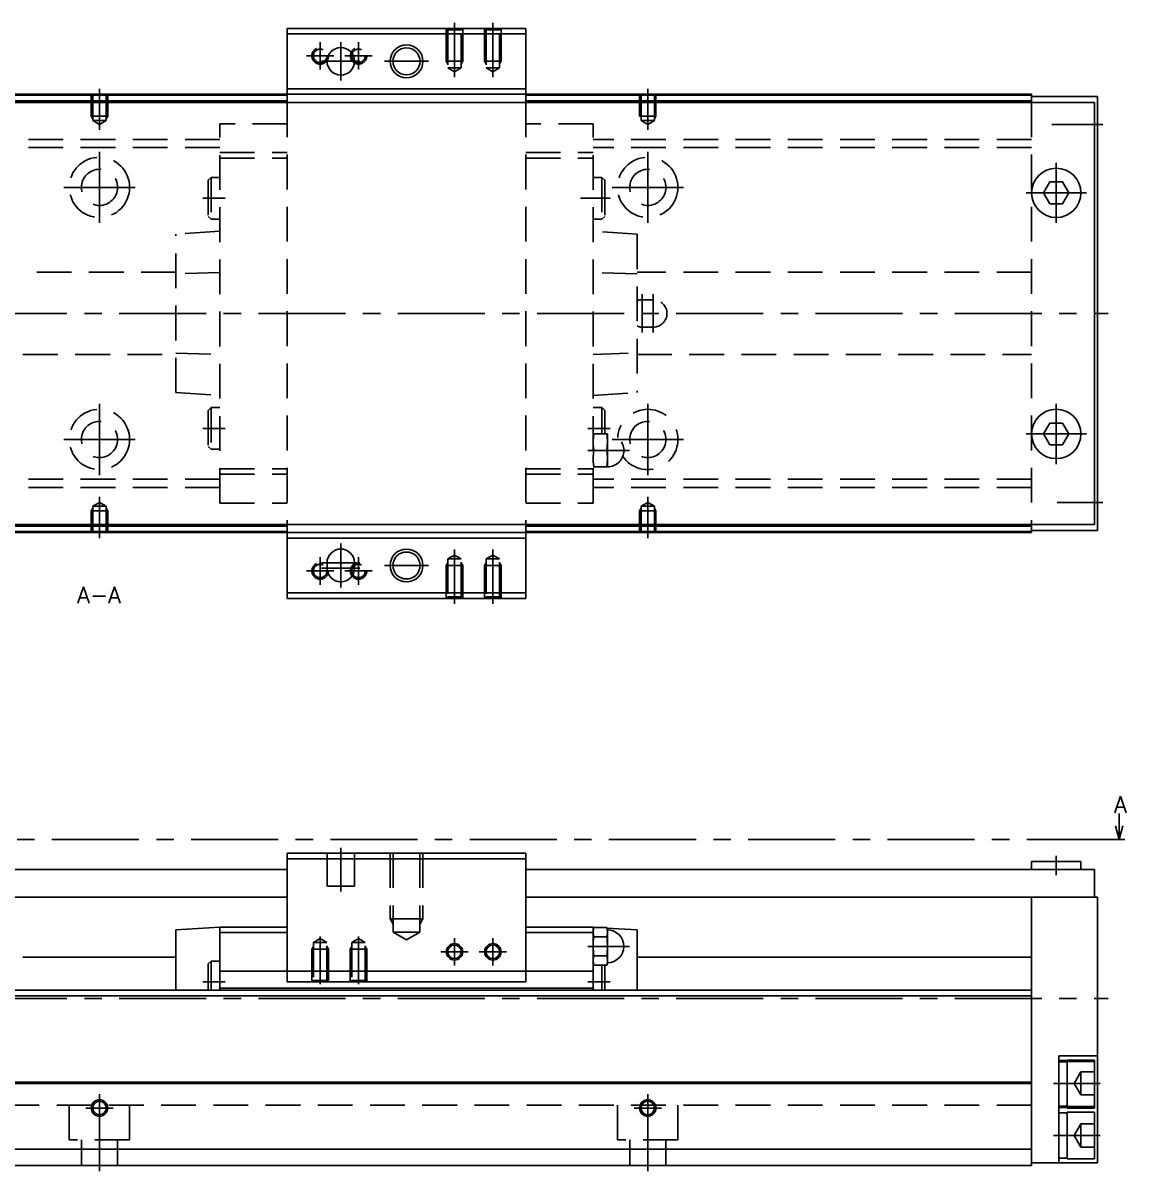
# Model space of a CAD drawing. Extents: x -2 to 736, y -8 to 353.
# Drawn here: x 534.7 to 735.9, y 9 to 218.5 of the extents above; entities that cross this region are included whole.
import ezdxf

# ---------------------------------------------------------------- set-up
doc = ezdxf.new("R2010")
doc.units = 0
doc.header["$LTSCALE"] = 0.5
doc.linetypes.add('CENTER', pattern=[50.8, 31.75, -6.35, 6.35, -6.35])
doc.linetypes.add('DASHED', pattern=[19.05, 12.7, -6.35])
for name, color, linetype in [('MSM_CENTER', 1, 'CENTER'), ('MSM_CONTINUOUS', 7, 'CONTINUOUS'), ('MSM_DASHED', 4, 'DASHED'), ('MSM_NARROW', 5, 'CONTINUOUS'), ('MSM_PART_NUMBER', 7, 'CONTINUOUS')]:
    doc.layers.add(name, color=color, linetype=linetype)
doc.styles.get("Standard").update_dxf_attribs({"font": 'txt.shx', "height": 3, "bigfont": 'bigfont.shx'})

msp = doc.modelspace()

# ---------------------------------------------------------------- linework, layer by layer
at = {"layer": 'MSM_CENTER'}
for p, q in [((613.42, 218.5), (613.42, 208.59)), ((620.42, 218.5), (620.42, 208.59)), ((588.92, 215), (588.92, 210)), ((592.67, 215), (592.67, 208)), ((595.92, 215), (595.92, 210)), ((586.42, 212.5), (591.42, 212.5)), ((593.42, 212.5), (598.42, 212.5)), ((589.17, 211.5), (596.17, 211.5)), ((600.67, 211.5), (608.67, 211.5)), ((548.67, 198.99), (548.67, 206.5)), ((648.67, 198.99), (648.67, 206.5)), ((722.34, 200), (731.67, 200)), ((548.67, 182), (548.67, 195)), ((648.67, 182), (648.67, 195)), ((723.17, 182), (723.17, 193)), ((542.17, 188.5), (555.17, 188.5)), ((567.52, 186.5), (571.62, 186.5)), ((636.42, 186.5), (640.52, 186.5)), ((637.72, 186.5), (641.82, 186.5)), ((642.17, 188.5), (655.17, 188.5)), ((717.67, 187.5), (728.67, 187.5)), ((647.67, 162), (647.67, 169)), ((649.67, 162), (649.67, 169)), ((323.67, 165.5), (732.67, 165.5)), ((548.67, 136), (548.67, 149)), ((648.67, 136), (648.67, 149)), ((723.17, 138), (723.17, 149)), ((542.17, 142.5), (555.17, 142.5)), ((567.52, 144.5), (571.62, 144.5)), ((637.72, 144.5), (641.82, 144.5)), ((642.17, 142.5), (655.17, 142.5)), ((717.67, 143.5), (728.67, 143.5)), ((637.72, 140.5), (645.32, 140.5)), ((548.67, 124.5), (548.67, 132.01)), ((648.67, 124.5), (648.67, 132.01)), ((723.34, 131), (731.67, 131)), ((592.67, 123.5), (592.67, 115.5)), ((613.42, 122.41), (613.42, 112.5)), ((620.42, 122.41), (620.42, 112.5)), ((588.92, 121), (588.92, 116)), ((589.17, 120), (596.17, 120)), ((595.92, 121), (595.92, 116)), ((600.67, 119.5), (608.67, 119.5)), ((586.42, 118.5), (591.42, 118.5)), ((589.17, 119), (596.17, 119)), ((593.42, 118.5), (598.42, 118.5)), ((733.67, 69.5), (320.67, 69.5)), ((592.67, 68), (592.67, 60)), ((723.17, 66.5), (723.17, 63)), ((588.92, 51.81), (588.92, 43.1)), ((595.92, 51.81), (595.92, 43.1)), ((613.42, 46.5), (613.42, 51.5)), ((620.42, 46.5), (620.42, 51.5)), ((615.92, 49), (610.92, 49)), ((622.92, 49), (617.92, 49)), ((637.72, 50), (645.32, 50)), ((567.52, 43.5), (571.62, 43.5)), ((637.72, 43.5), (641.82, 43.5)), ((323.67, 40.5), (732.67, 40.5)), ((722.67, 25), (731.17, 25)), ((548.67, 23), (548.67, 9)), ((648.67, 23), (648.67, 9)), ((546.17, 20.5), (551.17, 20.5)), ((646.17, 20.5), (651.17, 20.5)), ((722.67, 15.5), (731.17, 15.5))]:
    msp.add_line(p, q, dxfattribs=at)
at = {"layer": 'MSM_CONTINUOUS'}
for p, q in [((582.92, 217.5), (582.92, 204)), ((582.92, 217.5), (626.42, 217.5)), ((582.92, 216.5), (626.42, 216.5)), ((626.42, 217.5), (626.42, 204)), ((718.67, 205.5), (378.67, 205.5)), ((582.92, 206.5), (626.42, 206.5)), ((582.92, 205.5), (626.42, 205.5)), ((718.67, 205.5), (718.67, 204)), ((730.17, 204), (365.17, 204)), ((582.92, 205.3), (514.42, 205.3)), ((582.92, 204.3), (514.42, 204.3)), ((718.67, 205.3), (626.42, 205.3)), ((718.67, 204.3), (626.42, 204.3)), ((730.67, 205.1), (718.67, 205.1)), ((730.17, 204), (730.17, 127)), ((730.67, 205.1), (730.67, 125.9)), ((722.01, 189.5), (720.86, 187.5)), ((724.32, 189.5), (722.01, 189.5)), ((725.48, 187.5), (724.32, 189.5)), ((720.86, 187.5), (722.01, 185.5)), ((724.32, 185.5), (725.48, 187.5)), ((722.01, 185.5), (724.32, 185.5)), ((722.01, 145.5), (720.86, 143.5)), ((724.32, 145.5), (722.01, 145.5)), ((725.48, 143.5), (724.32, 145.5)), ((720.86, 143.5), (722.01, 141.5)), ((724.32, 141.5), (725.48, 143.5)), ((722.01, 141.5), (724.32, 141.5)), ((730.17, 127), (365.17, 127)), ((582.92, 126.7), (514.42, 126.7)), ((582.92, 125.7), (514.42, 125.7)), ((582.92, 127), (582.92, 113.5)), ((626.42, 127), (626.42, 113.5)), ((718.67, 126.7), (626.42, 126.7)), ((718.67, 125.7), (626.42, 125.7)), ((718.67, 127), (718.67, 125.5)), ((730.67, 125.9), (718.67, 125.9)), ((718.67, 125.5), (378.67, 125.5)), ((582.92, 125.5), (626.42, 125.5)), ((582.92, 124.5), (626.42, 124.5)), ((590.17, 120), (590.17, 119)), ((595.17, 119), (595.17, 120)), ((582.92, 114.5), (626.42, 114.5)), ((582.92, 113.5), (626.42, 113.5)), ((734.67, 69.5), (734.67, 74.23)), ((734.67, 69.5), (734, 72)), ((735.34, 72), (734.67, 69.5)), ((733.67, 69.5), (735.67, 69.5)), ((582.92, 67), (626.42, 67)), ((582.92, 43.5), (582.92, 67)), ((582.92, 66), (626.42, 66)), ((626.42, 43.5), (626.42, 67)), ((718.67, 65.5), (718.67, 64)), ((718.67, 65.5), (727.67, 65.5)), ((727.67, 64), (727.67, 65.5)), ((582.92, 64), (514.42, 64)), ((730.17, 64), (626.42, 64)), ((730.17, 64), (730.17, 59)), ((582.92, 59), (514.42, 59)), ((730.67, 59), (626.42, 59)), ((718.67, 59), (718.67, 10)), ((730.67, 59), (730.67, 10.5)), ((562.62, 53), (570.62, 53.5)), ((562.62, 42), (562.62, 53)), ((570.62, 53.5), (582.92, 53.5)), ((570.62, 53.5), (570.62, 42)), ((570.62, 52.5), (582.92, 52.5)), ((626.42, 53.5), (638.72, 53.5)), ((626.42, 52.5), (638.72, 52.5)), ((638.72, 53.5), (639.29, 53.46)), ((638.72, 53.5), (638.72, 42)), ((638.84, 53.46), (638.72, 53)), ((638.72, 52.41), (638.72, 52.6)), ((638.84, 53.46), (641.19, 53.46)), ((641.32, 53), (641.19, 53.46)), ((641.22, 53.34), (646.72, 53)), ((641.32, 47), (641.32, 53)), ((646.72, 53), (646.72, 42)), ((638.84, 51.73), (641.19, 51.73)), ((638.84, 48.27), (641.19, 48.27)), ((562.62, 48), (534.72, 48)), ((569.02, 47.3), (568.52, 46.8)), ((568.52, 46.8), (568.52, 42)), ((570.62, 47.3), (569.02, 47.3)), ((569.02, 47.3), (569.02, 42)), ((638.72, 47), (638.84, 46.54)), ((638.84, 46.54), (641.19, 46.54)), ((640.32, 46.54), (640.32, 42)), ((640.82, 46.54), (640.82, 42)), ((641.19, 46.54), (641.32, 47)), ((718.67, 48), (646.72, 48)), ((570.62, 45.5), (638.72, 45.5)), ((718.67, 42), (378.67, 42)), ((570.62, 42.4), (638.72, 42.4)), ((582.92, 43.5), (626.42, 43.5)), ((718.67, 41), (378.67, 41)), ((730.67, 30), (723.67, 30)), ((723.67, 30), (723.67, 10.5)), ((725.17, 29.15), (723.67, 29.15)), ((725.17, 28.9), (723.67, 28.9)), ((725.17, 29.25), (725.17, 20.5)), ((730.17, 29.25), (725.17, 29.25)), ((730.17, 29), (725.17, 29)), ((730.17, 29.25), (730.17, 20.5)), ((718.67, 25.2), (378.67, 25.2)), ((718.67, 25), (378.67, 25)), ((723.67, 20.85), (725.17, 20.85)), ((723.67, 20.6), (725.17, 20.6)), ((725.17, 19.65), (723.67, 19.65)), ((725.17, 20.75), (730.17, 20.75)), ((725.17, 20.5), (730.17, 20.5)), ((730.17, 19.75), (725.17, 19.75)), ((725.17, 19.75), (725.17, 11.25)), ((730.17, 19.75), (730.17, 11.25)), ((718.67, 13), (378.67, 13)), ((718.67, 10.5), (730.67, 10.5)), ((723.67, 11.35), (725.17, 11.35)), ((725.17, 11.25), (730.17, 11.25)), ((718.67, 10), (378.67, 10))]:
    msp.add_line(p, q, dxfattribs=at)
for centre, radius in [((592.67, 211.5), 2.5), ((604.67, 211.5), 2.46), ((723.17, 187.5), 4.5), ((723.17, 143.5), 4.5), ((604.67, 119.5), 2.46), ((613.42, 49), 1.23), ((620.42, 49), 1.23), ((548.67, 20.5), 1.23), ((648.67, 20.5), 1.23)]:
    msp.add_circle(centre, radius, dxfattribs=at)
for centre, radius, start, end in [((592.67, 120), 2.5, 0, 180), ((592.67, 119), 2.5, 180, 0), ((642.02, 52.57), 3.31, 164.2277, 179.4294), ((642.02, 52.63), 3.31, 180.5738, 195.7691), ((638.01, 52.56), 3.31, 0.5738, 15.7691), ((638.01, 52.63), 3.31, 344.2277, 359.4294), ((641.32, 50), 3, 270, 90), ((651.6, 49.95), 12.89, 172.0306, 179.7562), ((628.33, 49.94), 12.98, 0.2719, 7.9413), ((652.17, 50.1), 13.46, 180.407, 187.8062), ((642.02, 47.37), 3.31, 164.2277, 179.4294), ((627.86, 50.1), 13.46, 352.1938, 359.593), ((638.01, 47.37), 3.31, 0.5738, 15.7691), ((642.02, 47.44), 3.31, 180.5738, 195.7691), ((638.01, 47.43), 3.31, 344.2277, 359.4294)]:
    msp.add_arc(centre, radius, start, end, dxfattribs=at)
at = {"layer": 'MSM_DASHED'}
for p, q in [((611.92, 217.5), (612.19, 217.23)), ((611.92, 217.5), (611.92, 211.5)), ((612.19, 217.23), (612.19, 210.3)), ((612.19, 217.23), (614.65, 217.23)), ((614.65, 217.23), (614.92, 217.5)), ((614.65, 210.3), (614.65, 217.23)), ((614.92, 217.5), (614.92, 211.5)), ((618.92, 217.5), (619.19, 217.23)), ((618.92, 217.5), (618.92, 211.5)), ((619.19, 217.23), (619.19, 210.3)), ((619.19, 217.23), (621.65, 217.23)), ((621.65, 217.23), (621.92, 217.5)), ((621.65, 210.3), (621.65, 217.23)), ((621.92, 217.5), (621.92, 211.5)), ((614.92, 211.5), (611.92, 211.5)), ((612.19, 211.03), (611.92, 211.5)), ((612.19, 210.3), (613.42, 209.59)), ((612.19, 210.3), (614.65, 210.3)), ((613.42, 209.59), (614.65, 210.3)), ((614.65, 211.03), (614.92, 211.5)), ((621.92, 211.5), (618.92, 211.5)), ((619.19, 211.03), (618.92, 211.5)), ((619.19, 210.3), (620.42, 209.59)), ((619.19, 210.3), (621.65, 210.3)), ((620.42, 209.59), (621.65, 210.3)), ((621.65, 211.03), (621.92, 211.5)), ((547.17, 205.5), (547.17, 201.5)), ((547.44, 205.5), (547.44, 200.7)), ((549.9, 200.7), (549.9, 205.5)), ((550.17, 205.5), (550.17, 201.5)), ((626.42, 205.5), (582.92, 205.5)), ((647.17, 205.5), (647.17, 201.5)), ((647.44, 205.5), (647.44, 200.7)), ((649.9, 200.7), (649.9, 205.5)), ((650.17, 205.5), (650.17, 201.5)), ((582.92, 204), (582.92, 127)), ((626.42, 204), (626.42, 127)), ((718.67, 204), (718.67, 127)), ((547.17, 201.5), (550.17, 201.5)), ((547.44, 201.03), (547.17, 201.5)), ((549.9, 201.03), (550.17, 201.5)), ((647.17, 201.5), (650.17, 201.5)), ((649.9, 201.03), (650.17, 201.5)), ((547.44, 200.7), (549.9, 200.7)), ((547.44, 200.7), (548.67, 199.99)), ((548.67, 199.99), (549.9, 200.7)), ((582.92, 200.1), (570.62, 200.1)), ((570.62, 130.9), (570.62, 200.1)), ((638.72, 200.1), (626.42, 200.1)), ((638.72, 130.9), (638.72, 200.1)), ((647.44, 200.7), (649.9, 200.7)), ((647.44, 200.7), (648.67, 199.99)), ((648.67, 199.99), (649.9, 200.7)), ((570.62, 197.25), (526.72, 197.25)), ((718.67, 197.25), (638.72, 197.25)), ((570.62, 195.75), (526.72, 195.75)), ((570.62, 194.85), (582.92, 194.85)), ((626.42, 194.85), (638.72, 194.85)), ((718.67, 195.75), (638.72, 195.75)), ((570.62, 193.85), (582.92, 193.85)), ((626.42, 193.85), (638.72, 193.85)), ((569.02, 190.3), (568.52, 189.8)), ((568.52, 189.8), (568.52, 183.2)), ((569.02, 190.3), (569.02, 182.7)), ((570.62, 190.3), (569.02, 190.3)), ((640.32, 190.3), (638.72, 190.3)), ((640.32, 190.3), (640.32, 182.7)), ((640.82, 189.8), (640.32, 190.3)), ((640.82, 189.8), (640.82, 183.2)), ((568.52, 183.2), (569.02, 182.7)), ((569.02, 182.7), (570.62, 182.7)), ((638.72, 182.7), (640.32, 182.7)), ((640.32, 182.7), (640.82, 183.2)), ((570.62, 180.5), (562.62, 179.94)), ((646.72, 179.94), (638.72, 180.5)), ((562.62, 151.06), (562.62, 179.94)), ((646.72, 179.94), (646.72, 151.06)), ((562.62, 173), (534.72, 173)), ((570.62, 172.98), (562.62, 172.73)), ((646.72, 172.73), (638.72, 172.98)), ((718.67, 173), (646.72, 173)), ((649.67, 168), (647.67, 168)), ((647.67, 163), (649.67, 163)), ((534.72, 158), (562.62, 158)), ((562.62, 158.27), (570.62, 158.02)), ((638.72, 158.02), (646.72, 158.27)), ((646.72, 158), (718.67, 158)), ((562.62, 151.06), (570.62, 150.5)), ((638.72, 150.5), (646.72, 151.06)), ((569.02, 148.3), (568.52, 147.8)), ((568.52, 147.8), (568.52, 141.2)), ((569.02, 148.3), (569.02, 140.7)), ((570.62, 148.3), (569.02, 148.3)), ((640.32, 148.3), (638.72, 148.3)), ((640.82, 147.8), (640.32, 148.3)), ((640.32, 148.3), (640.32, 143.5)), ((640.82, 147.8), (640.82, 143.5)), ((641.32, 143.5), (638.72, 143.5)), ((641.32, 137.5), (641.32, 143.5)), ((568.52, 141.2), (569.02, 140.7)), ((569.02, 140.7), (570.62, 140.7)), ((638.84, 140.5), (641.19, 140.5)), ((570.62, 137.15), (582.92, 137.15)), ((626.42, 137.15), (638.72, 137.15)), ((638.72, 137.5), (641.32, 137.5)), ((570.62, 135.25), (526.72, 135.25)), ((570.62, 136.15), (582.92, 136.15)), ((626.42, 136.15), (638.72, 136.15)), ((718.67, 135.25), (638.72, 135.25)), ((570.62, 133.75), (526.72, 133.75)), ((718.67, 133.75), (638.72, 133.75)), ((547.44, 129.97), (547.17, 129.5)), ((548.67, 131.01), (547.44, 130.3)), ((547.44, 130.3), (549.9, 130.3)), ((547.44, 130.3), (547.44, 125.5)), ((549.9, 130.3), (548.67, 131.01)), ((549.9, 125.5), (549.9, 130.3)), ((549.9, 129.97), (550.17, 129.5)), ((570.62, 130.9), (582.92, 130.9)), ((626.42, 130.9), (638.72, 130.9)), ((647.44, 129.97), (647.17, 129.5)), ((648.67, 131.01), (647.44, 130.3)), ((647.44, 130.3), (649.9, 130.3)), ((647.44, 130.3), (647.44, 125.5)), ((649.9, 130.3), (648.67, 131.01)), ((649.9, 125.5), (649.9, 130.3)), ((649.9, 129.97), (650.17, 129.5)), ((547.17, 129.5), (550.17, 129.5)), ((547.17, 125.5), (547.17, 129.5)), ((550.17, 125.5), (550.17, 129.5)), ((647.17, 129.5), (650.17, 129.5)), ((647.17, 125.5), (647.17, 129.5)), ((650.17, 125.5), (650.17, 129.5)), ((626.42, 125.5), (582.92, 125.5)), ((612.19, 119.97), (611.92, 119.5)), ((611.92, 113.5), (611.92, 119.5)), ((611.92, 119.5), (614.92, 119.5)), ((613.42, 121.41), (612.19, 120.7)), ((612.19, 120.7), (612.19, 113.77)), ((614.65, 120.7), (612.19, 120.7)), ((614.65, 120.7), (613.42, 121.41)), ((614.65, 113.77), (614.65, 120.7)), ((614.65, 119.97), (614.92, 119.5)), ((614.92, 113.5), (614.92, 119.5)), ((619.19, 119.97), (618.92, 119.5)), ((618.92, 113.5), (618.92, 119.5)), ((618.92, 119.5), (621.92, 119.5)), ((620.42, 121.41), (619.19, 120.7)), ((619.19, 120.7), (619.19, 113.77)), ((621.65, 120.7), (619.19, 120.7)), ((621.65, 120.7), (620.42, 121.41)), ((621.65, 113.77), (621.65, 120.7)), ((621.65, 119.97), (621.92, 119.5)), ((621.92, 113.5), (621.92, 119.5)), ((612.19, 113.77), (611.92, 113.5)), ((614.65, 113.77), (612.19, 113.77)), ((614.92, 113.5), (614.65, 113.77)), ((619.19, 113.77), (618.92, 113.5)), ((621.65, 113.77), (619.19, 113.77)), ((621.92, 113.5), (621.65, 113.77)), ((590.17, 61), (590.17, 67)), ((595.17, 67), (595.17, 61)), ((601.67, 67), (601.67, 55)), ((602.21, 67), (602.21, 52.6)), ((607.12, 67), (607.12, 52.6)), ((607.67, 67), (607.67, 55)), ((595.17, 61), (590.17, 61)), ((601.67, 55), (607.67, 55)), ((601.67, 55), (602.21, 54.06)), ((607.67, 55), (607.12, 54.06)), ((602.21, 52.6), (607.12, 52.6)), ((602.21, 52.6), (604.67, 51.18)), ((607.12, 52.6), (604.67, 51.18)), ((588.92, 51.41), (587.69, 50.7)), ((587.69, 50.7), (587.69, 43.77)), ((587.69, 50.7), (590.15, 50.7)), ((590.15, 50.7), (588.92, 51.41)), ((590.15, 43.77), (590.15, 50.7)), ((595.92, 51.41), (594.69, 50.7)), ((594.69, 50.7), (597.15, 50.7)), ((594.69, 50.7), (594.69, 43.77)), ((597.15, 50.7), (595.92, 51.41)), ((597.15, 43.77), (597.15, 50.7)), ((587.69, 49.97), (587.42, 49.5)), ((587.42, 43.5), (587.42, 49.5)), ((587.42, 49.5), (590.42, 49.5)), ((590.15, 49.97), (590.42, 49.5)), ((590.42, 43.5), (590.42, 49.5)), ((594.69, 49.97), (594.42, 49.5)), ((594.42, 43.5), (594.42, 49.5)), ((594.42, 49.5), (597.42, 49.5)), ((597.15, 49.97), (597.42, 49.5)), ((597.42, 43.5), (597.42, 49.5)), ((587.69, 43.77), (587.42, 43.5)), ((587.69, 43.77), (590.15, 43.77)), ((590.42, 43.5), (590.15, 43.77)), ((594.69, 43.77), (594.42, 43.5)), ((594.69, 43.77), (597.15, 43.77)), ((597.42, 43.5), (597.15, 43.77)), ((727.67, 27.12), (726.44, 25)), ((727.67, 22.88), (727.67, 27.12)), ((730.17, 27.12), (727.67, 27.12)), ((727.67, 22.88), (726.44, 25)), ((727.67, 25), (730.17, 25)), ((718.67, 21), (378.67, 21)), ((543.17, 21), (543.17, 14.7)), ((554.17, 14.7), (554.17, 21)), ((643.17, 21), (643.17, 14.7)), ((654.17, 14.7), (654.17, 21)), ((730.17, 22.88), (727.67, 22.88)), ((727.67, 17.62), (726.44, 15.5)), ((730.17, 17.62), (727.67, 17.62)), ((727.67, 13.38), (727.67, 17.62)), ((554.17, 14.7), (543.17, 14.7)), ((545.37, 14.7), (545.37, 10)), ((551.97, 10), (551.97, 14.7)), ((654.17, 14.7), (643.17, 14.7)), ((645.37, 14.7), (645.37, 10)), ((651.97, 10), (651.97, 14.7)), ((727.67, 13.38), (726.44, 15.5)), ((727.67, 15.5), (730.17, 15.5)), ((730.17, 13.38), (727.67, 13.38))]:
    msp.add_line(p, q, dxfattribs=at)
for centre, radius in [((588.92, 212.5), 1.5), ((588.92, 212.5), 1.23), ((595.92, 212.5), 1.5), ((595.92, 212.5), 1.23), ((548.67, 188.5), 5.5), ((648.67, 188.5), 5.5), ((548.67, 188.5), 3.3), ((648.67, 188.5), 3.3), ((548.67, 142.5), 5.5), ((548.67, 142.5), 3.3), ((648.67, 142.5), 3.3), ((588.92, 118.5), 1.5), ((588.92, 118.5), 1.23), ((595.92, 118.5), 1.5), ((595.92, 118.5), 1.23)]:
    msp.add_circle(centre, radius, dxfattribs=at)
for centre, radius, start, end in [((647.67, 165.5), 2.5, 90, 112.3337), ((649.67, 165.5), 2.5, 270, 90), ((647.67, 165.5), 2.5, 247.6663, 270), ((648.67, 142.5), 5.5, 214.1216, 176.3226), ((648.41, 141.95), 9.69, 170.8086, 179.713), ((631.62, 141.95), 9.7, 0.2886, 9.1898), ((641.32, 140.5), 3, 270, 90), ((648.41, 142.05), 9.7, 180.2886, 189.1898), ((648.41, 138.95), 9.69, 170.8086, 179.713), ((631.62, 142.05), 9.69, 350.8086, 359.713), ((631.62, 138.95), 9.7, 0.2886, 9.1898), ((648.41, 139.05), 9.7, 180.2886, 189.1898), ((631.62, 139.05), 9.69, 350.8086, 359.713)]:
    msp.add_arc(centre, radius, start, end, dxfattribs=at)
at = {"layer": 'MSM_NARROW'}
for centre, radius in [((604.67, 211.5), 3), ((604.67, 119.5), 3), ((613.42, 49), 1.5), ((620.42, 49), 1.5), ((548.67, 20.5), 1.5), ((648.67, 20.5), 1.5)]:
    msp.add_circle(centre, radius, dxfattribs=at)

# ---------------------------------------------------------------- texts
at = {"layer": 'MSM_PART_NUMBER'}
for s, p in [('A-A', (544.6, 112.62)), ('A', (733.71, 74.39))]:
    msp.add_text(s, height=3, dxfattribs=at).set_placement(p)

doc.saveas('drawing.dxf')
